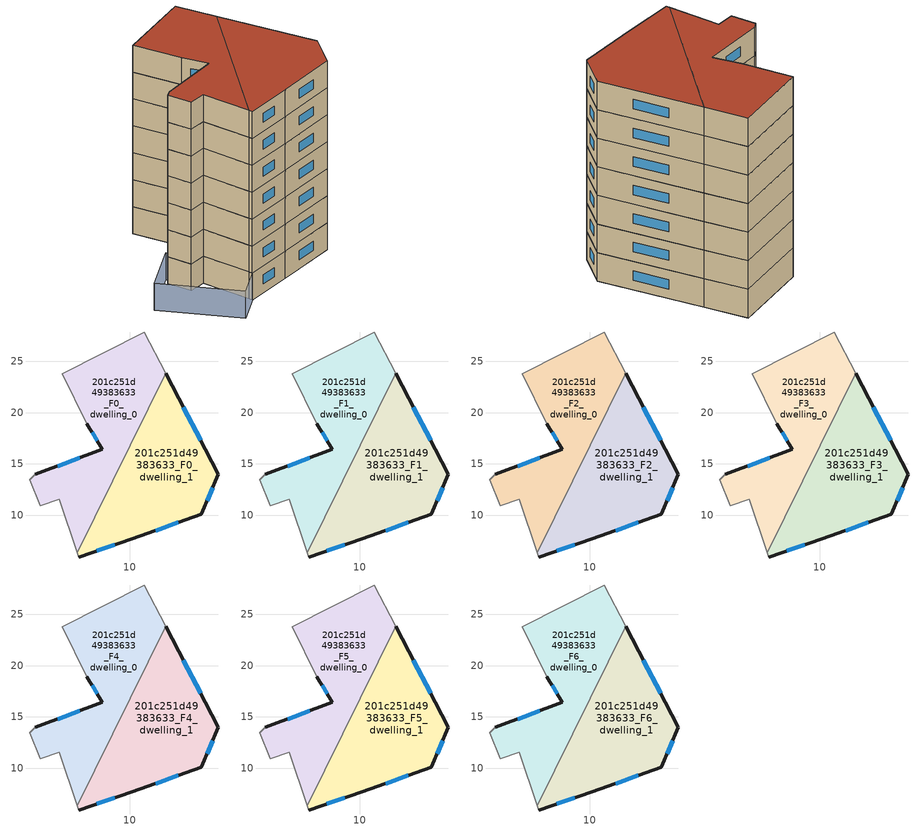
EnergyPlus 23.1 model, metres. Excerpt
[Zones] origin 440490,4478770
201c251d49383633_F0_dwelling_0
 floor ground (EU_floor_Construction): 4.89,6.32 13.52,23.84 11.42,27.88 3.41,23.78 5.81,18.91 7.32,16.43 0.77,13.97 0.25,13.46 1.24,10.92 3.12,11.56 z0
 wall outside (EU_wall_Construction): 0.77,13.97 7.32,16.43 5.81,18.91 z0:3
 wall adiabatic (EU_wall_Construction): 5.81,18.91 3.41,23.78 11.42,27.88 13.52,23.84 / 4.89,6.32 3.12,11.56 1.24,10.92 0.25,13.46 0.77,13.97 z0:3
 wall to 201c251d49383633_F0_dwelling_1 (EU_wall_Construction): 13.51,23.84 4.89,6.32 z0:3
 window (EU_Window_Construction): 2.96,14.8 5.13,15.61 / 6.81,17.26 6.32,18.08 z1:2
201c251d49383633_F0_dwelling_1
 floor ground (EU_floor_Construction): 16.99,10.08 18.62,14.01 13.52,23.84 4.89,6.32 5.03,5.92 10.26,7.69 z0
 wall outside (EU_wall_Construction): 13.52,23.84 18.62,14.01 16.99,10.08 10.26,7.69 5.03,5.92 z0:3
 wall adiabatic (EU_wall_Construction): 5.03,5.92 4.89,6.32 z0:3
 window (EU_Window_Construction): 15.22,20.56 16.91,17.3 / 18.08,12.7 17.54,11.4 / 14.74,9.28 12.51,8.49 / 8.51,7.1 6.78,6.51 z1:2
201c251d49383633_F1_dwelling_0
 floor to 201c251d49383633_F0_dwelling_0 (EU_floor_Construction): 4.89,6.32 13.51,23.84 11.42,27.88 3.41,23.78 5.81,18.91 7.32,16.43 0.77,13.97 0.25,13.46 1.24,10.92 3.12,11.56 z3
 wall outside (EU_wall_Construction): 0.77,13.97 7.32,16.43 5.81,18.91 z3:6
 wall adiabatic (EU_wall_Construction): 5.81,18.91 3.41,23.78 11.42,27.88 13.52,23.84 / 4.89,6.32 3.12,11.56 1.24,10.92 0.25,13.46 0.77,13.97 z3:6
 wall to 201c251d49383633_F1_dwelling_1 (EU_wall_Construction): 13.51,23.84 4.89,6.32 z3:6
 window (EU_Window_Construction): 2.96,14.8 5.13,15.61 / 6.81,17.26 6.32,18.08 z4:5
201c251d49383633_F1_dwelling_1
 floor to 201c251d49383633_F0_dwelling_1 (EU_floor_Construction): 16.99,10.08 18.62,14.01 13.51,23.84 4.89,6.32 5.03,5.92 10.26,7.69 z3
 wall outside (EU_wall_Construction): 13.52,23.84 18.62,14.01 16.99,10.08 10.26,7.69 5.03,5.92 z3:6
 wall adiabatic (EU_wall_Construction): 5.03,5.92 4.89,6.32 z3:6
 window (EU_Window_Construction): 15.22,20.56 16.91,17.3 / 18.08,12.7 17.54,11.4 / 14.74,9.28 12.51,8.49 / 8.51,7.1 6.78,6.51 z4:5
201c251d49383633_F2_dwelling_0
 floor to 201c251d49383633_F1_dwelling_0 (EU_floor_Construction): 4.89,6.32 13.51,23.84 11.42,27.88 3.41,23.78 5.81,18.91 7.32,16.43 0.77,13.97 0.25,13.46 1.24,10.92 3.12,11.56 z6
 wall outside (EU_wall_Construction): 0.77,13.97 7.32,16.43 5.81,18.91 z6:9
 wall adiabatic (EU_wall_Construction): 5.81,18.91 3.41,23.78 11.42,27.88 13.52,23.84 / 4.89,6.32 3.12,11.56 1.24,10.92 0.25,13.46 0.77,13.97 z6:9
 wall to 201c251d49383633_F2_dwelling_1 (EU_wall_Construction): 13.51,23.84 4.89,6.32 z6:9
 window (EU_Window_Construction): 2.96,14.8 5.13,15.61 / 6.81,17.26 6.32,18.08 z7:8
201c251d49383633_F2_dwelling_1
 floor to 201c251d49383633_F1_dwelling_1 (EU_floor_Construction): 16.99,10.08 18.62,14.01 13.51,23.84 4.89,6.32 5.03,5.92 10.26,7.69 z6
 wall outside (EU_wall_Construction): 13.52,23.84 18.62,14.01 16.99,10.08 10.26,7.69 5.03,5.92 z6:9
 wall adiabatic (EU_wall_Construction): 5.03,5.92 4.89,6.32 z6:9
 window (EU_Window_Construction): 15.22,20.56 16.91,17.3 / 18.08,12.7 17.54,11.4 / 14.74,9.28 12.51,8.49 / 8.51,7.1 6.78,6.51 z7:8
201c251d49383633_F3_dwelling_0
 floor to 201c251d49383633_F2_dwelling_0 (EU_floor_Construction): 4.89,6.32 13.51,23.84 11.42,27.88 3.41,23.78 5.81,18.91 7.32,16.43 0.77,13.97 0.25,13.46 1.24,10.92 3.12,11.56 z9
 wall outside (EU_wall_Construction): 0.77,13.97 7.32,16.43 5.81,18.91 z9:12
 wall adiabatic (EU_wall_Construction): 5.81,18.91 3.41,23.78 11.42,27.88 13.52,23.84 / 4.89,6.32 3.12,11.56 1.24,10.92 0.25,13.46 0.77,13.97 z9:12
 wall to 201c251d49383633_F3_dwelling_1 (EU_wall_Construction): 13.51,23.84 4.89,6.32 z9:12
 window (EU_Window_Construction): 2.96,14.8 5.13,15.61 / 6.81,17.26 6.32,18.08 z10:11
201c251d49383633_F3_dwelling_1
 floor to 201c251d49383633_F2_dwelling_1 (EU_floor_Construction): 16.99,10.08 18.62,14.01 13.51,23.84 4.89,6.32 5.03,5.92 10.26,7.69 z9
 wall outside (EU_wall_Construction): 13.52,23.84 18.62,14.01 16.99,10.08 10.26,7.69 5.03,5.92 z9:12
 wall adiabatic (EU_wall_Construction): 5.03,5.92 4.89,6.32 z9:12
 window (EU_Window_Construction): 15.22,20.56 16.91,17.3 / 18.08,12.7 17.54,11.4 / 14.74,9.28 12.51,8.49 / 8.51,7.1 6.78,6.51 z10:11
201c251d49383633_F4_dwelling_0
 floor to 201c251d49383633_F3_dwelling_0 (EU_floor_Construction): 4.89,6.32 13.51,23.84 11.42,27.88 3.41,23.78 5.81,18.91 7.32,16.43 0.77,13.97 0.25,13.46 1.24,10.92 3.12,11.56 z12
 wall outside (EU_wall_Construction): 0.77,13.97 7.32,16.43 5.81,18.91 z12:15
 wall adiabatic (EU_wall_Construction): 5.81,18.91 3.41,23.78 11.42,27.88 13.52,23.84 / 4.89,6.32 3.12,11.56 1.24,10.92 0.25,13.46 0.77,13.97 z12:15
 wall to 201c251d49383633_F4_dwelling_1 (EU_wall_Construction): 13.51,23.84 4.89,6.32 z12:15
 window (EU_Window_Construction): 2.96,14.8 5.13,15.61 / 6.81,17.26 6.32,18.08 z13:14
201c251d49383633_F4_dwelling_1
 floor to 201c251d49383633_F3_dwelling_1 (EU_floor_Construction): 16.99,10.08 18.62,14.01 13.51,23.84 4.89,6.32 5.03,5.92 10.26,7.69 z12
 wall outside (EU_wall_Construction): 13.52,23.84 18.62,14.01 16.99,10.08 10.26,7.69 5.03,5.92 z12:15
 wall adiabatic (EU_wall_Construction): 5.03,5.92 4.89,6.32 z12:15
 window (EU_Window_Construction): 15.22,20.56 16.91,17.3 / 18.08,12.7 17.54,11.4 / 14.74,9.28 12.51,8.49 / 8.51,7.1 6.78,6.51 z13:14
201c251d49383633_F5_dwelling_0
 floor to 201c251d49383633_F4_dwelling_0 (EU_floor_Construction): 4.89,6.32 13.51,23.84 11.42,27.88 3.41,23.78 5.81,18.91 7.32,16.43 0.77,13.97 0.25,13.46 1.24,10.92 3.12,11.56 z15
 wall outside (EU_wall_Construction): 0.77,13.97 7.32,16.43 5.81,18.91 z15:18
 wall adiabatic (EU_wall_Construction): 5.81,18.91 3.41,23.78 11.42,27.88 13.52,23.84 / 4.89,6.32 3.12,11.56 1.24,10.92 0.25,13.46 0.77,13.97 z15:18
 wall to 201c251d49383633_F5_dwelling_1 (EU_wall_Construction): 13.51,23.84 4.89,6.32 z15:18
 window (EU_Window_Construction): 2.96,14.8 5.13,15.61 / 6.81,17.26 6.32,18.08 z16:17
201c251d49383633_F5_dwelling_1
 floor to 201c251d49383633_F4_dwelling_1 (EU_floor_Construction): 16.99,10.08 18.62,14.01 13.51,23.84 4.89,6.32 5.03,5.92 10.26,7.69 z15
 wall outside (EU_wall_Construction): 13.52,23.84 18.62,14.01 16.99,10.08 10.26,7.69 5.03,5.92 z15:18
 wall adiabatic (EU_wall_Construction): 5.03,5.92 4.89,6.32 z15:18
 window (EU_Window_Construction): 15.22,20.56 16.91,17.3 / 18.08,12.7 17.54,11.4 / 14.74,9.28 12.51,8.49 / 8.51,7.1 6.78,6.51 z16:17
201c251d49383633_F6_dwelling_0
 floor to 201c251d49383633_F5_dwelling_0 (EU_floor_Construction): 4.89,6.32 13.51,23.84 11.42,27.88 3.41,23.78 5.81,18.91 7.32,16.43 0.77,13.97 0.25,13.46 1.24,10.92 3.12,11.56 z18
 wall outside (EU_wall_Construction): 0.77,13.97 7.32,16.43 5.81,18.91 z18:21
 wall adiabatic (EU_wall_Construction): 5.81,18.91 3.41,23.78 11.42,27.88 13.52,23.84 / 4.89,6.32 3.12,11.56 1.24,10.92 0.25,13.46 0.77,13.97 z18:21
 wall to 201c251d49383633_F6_dwelling_1 (EU_wall_Construction): 13.51,23.84 4.89,6.32 z18:21
 window (EU_Window_Construction): 2.96,14.8 5.13,15.61 / 6.81,17.26 6.32,18.08 z19:20
 roof outside (EU_roof_Construction): 11.42,27.88 13.52,23.84 4.89,6.32 3.12,11.56 1.24,10.92 0.25,13.46 0.77,13.97 7.32,16.43 5.81,18.91 3.41,23.78 z21
201c251d49383633_F6_dwelling_1
 floor to 201c251d49383633_F5_dwelling_1 (EU_floor_Construction): 16.99,10.08 18.62,14.01 13.51,23.84 4.89,6.32 5.03,5.92 10.26,7.69 z18
 wall outside (EU_wall_Construction): 13.52,23.84 18.62,14.01 16.99,10.08 10.26,7.69 5.03,5.92 z18:21
 wall adiabatic (EU_wall_Construction): 5.03,5.92 4.89,6.32 z18:21
 window (EU_Window_Construction): 15.22,20.56 16.91,17.3 / 18.08,12.7 17.54,11.4 / 14.74,9.28 12.51,8.49 / 8.51,7.1 6.78,6.51 z19:20
 roof outside (EU_roof_Construction): 13.52,23.84 18.62,14.01 16.99,10.08 10.26,7.69 5.03,5.92 4.89,6.32 z21
shading: 2.37,3.33 -3.95,9.84 / -3.95,9.84 0.54,14.21 / 0.54,14.21 6.87,7.7 / 6.87,7.7 2.37,3.33 z0:3
[Building]
EU S2 Campaign: North Axis=0; Terrain=City; Solar Distribution=FullExterior
[Site:Location]
Madrid: Latitude=40.5; Longitude=-3.5; Time Zone=1; Elevation=609
[SizingPeriod:WeatherFileDays]
AnnualSizingPeriod: Begin Month=1; Begin Day of Month=1; End Month=12; End Day of Month=31; Day of Week for Start Day=Monday; Use Weather File Daylight Saving Period=No; Use Weather File Rain and Snow Indicators=No
[MATERIAL]
EU_InternalMass_Material: Roughness=MediumRough; Thickness=0.1; Conductivity=1; Density=1800; Specific Heat=900; Thermal Absorptance=0.9; Solar Absorptance=0.7; Visible Absorptance=0.7
[MATERIAL:NOMASS] Roughness=MediumRough; Thermal Absorptance=0.9; Solar Absorptance=0.7; Visible Absorptance=0.7
Name | Thermal Resistance
EU_wall_NoMass | 0.459673
EU_roof_NoMass | 0.495815
EU_floor_NoMass | 0.788942
[WINDOWMATERIAL:SIMPLEGLAZINGSYSTEM]
EU_Window_SimpleGlazing: UFactor=4.26103; Solar Heat Gain Coefficient=0.85; Visible Transmittance=0.85
[CONSTRUCTION]
EU_wall_Construction: EU_wall_NoMass
EU_roof_Construction: EU_roof_NoMass
EU_floor_Construction: EU_floor_NoMass
EU_InternalMass_Construction: EU_InternalMass_Material
EU_Window_Construction: EU_Window_SimpleGlazing
[ZONE] Type=1; Multiplier=1; Ceiling Height=autocalculate; Floor Area=autocalculate; Part of Total Floor Area=Yes
Name | Volume
201c251d49383633_F0_dwelling_0 | 332.355
201c251d49383633_F1_dwelling_0; 201c251d49383633_F2_dwelling_0; 201c251d49383633_F3_dwelling_0; 201c251d49383633_F4_dwelling_0; 201c251d49383633_F5_dwelling_0; 201c251d49383633_F6_dwelling_0 | 332.357
201c251d49383633_F0_dwelling_1; 201c251d49383633_F1_dwelling_1; 201c251d49383633_F2_dwelling_1; 201c251d49383633_F3_dwelling_1; 201c251d49383633_F4_dwelling_1; 201c251d49383633_F5_dwelling_1; 201c251d49383633_F6_dwelling_1 | 332.36
[INTERNALMASS] Construction=EU_InternalMass_Construction
Name | Zone or ZoneList | Surface Area
201c251d49383633_F0_dwelling_0_EU_InternalMass | 201c251d49383633_F0_dwelling_0 | 110.785
201c251d49383633_F0_dwelling_1_EU_InternalMass | 201c251d49383633_F0_dwelling_1 | 110.787
201c251d49383633_F1_dwelling_0_EU_InternalMass | 201c251d49383633_F1_dwelling_0 | 110.785
201c251d49383633_F1_dwelling_1_EU_InternalMass | 201c251d49383633_F1_dwelling_1 | 110.787
201c251d49383633_F2_dwelling_0_EU_InternalMass | 201c251d49383633_F2_dwelling_0 | 110.785
201c251d49383633_F2_dwelling_1_EU_InternalMass | 201c251d49383633_F2_dwelling_1 | 110.787
201c251d49383633_F3_dwelling_0_EU_InternalMass | 201c251d49383633_F3_dwelling_0 | 110.785
201c251d49383633_F3_dwelling_1_EU_InternalMass | 201c251d49383633_F3_dwelling_1 | 110.787
201c251d49383633_F4_dwelling_0_EU_InternalMass | 201c251d49383633_F4_dwelling_0 | 110.785
201c251d49383633_F4_dwelling_1_EU_InternalMass | 201c251d49383633_F4_dwelling_1 | 110.787
201c251d49383633_F5_dwelling_0_EU_InternalMass | 201c251d49383633_F5_dwelling_0 | 110.785
201c251d49383633_F5_dwelling_1_EU_InternalMass | 201c251d49383633_F5_dwelling_1 | 110.787
201c251d49383633_F6_dwelling_0_EU_InternalMass | 201c251d49383633_F6_dwelling_0 | 110.785
201c251d49383633_F6_dwelling_1_EU_InternalMass | 201c251d49383633_F6_dwelling_1 | 110.787
[OTHEREQUIPMENT] Fuel Type=Electricity; Design Level Calculation Method=Watts/Area; Power per Zone Floor Area=1; Fraction Latent=0; Fraction Radiant=0; Fraction Lost=0; Carbon Dioxide Generation Rate=0; EndUse Subcategory=EU_Step8_InternalGains
Name | Zone or ZoneList or Space or SpaceList | Schedule
EU_Step8_InternalGain_201c251d49383633_F0_dwelling_0_f000 | 201c251d49383633_F0_dwelling_0 | EU_Step8_GainSchedule_201c251d49383633_F0_dwelling_0_f000
EU_Step8_InternalGain_201c251d49383633_F0_dwelling_1_f000 | 201c251d49383633_F0_dwelling_1 | EU_Step8_GainSchedule_201c251d49383633_F0_dwelling_1_f000
EU_Step8_InternalGain_201c251d49383633_F1_dwelling_0_f000 | 201c251d49383633_F1_dwelling_0 | EU_Step8_GainSchedule_201c251d49383633_F1_dwelling_0_f000
EU_Step8_InternalGain_201c251d49383633_F1_dwelling_1_f000 | 201c251d49383633_F1_dwelling_1 | EU_Step8_GainSchedule_201c251d49383633_F1_dwelling_1_f000
EU_Step8_InternalGain_201c251d49383633_F2_dwelling_0_f000 | 201c251d49383633_F2_dwelling_0 | EU_Step8_GainSchedule_201c251d49383633_F2_dwelling_0_f000
EU_Step8_InternalGain_201c251d49383633_F2_dwelling_1_f000 | 201c251d49383633_F2_dwelling_1 | EU_Step8_GainSchedule_201c251d49383633_F2_dwelling_1_f000
EU_Step8_InternalGain_201c251d49383633_F3_dwelling_0_f000 | 201c251d49383633_F3_dwelling_0 | EU_Step8_GainSchedule_201c251d49383633_F3_dwelling_0_f000
EU_Step8_InternalGain_201c251d49383633_F3_dwelling_1_f000 | 201c251d49383633_F3_dwelling_1 | EU_Step8_GainSchedule_201c251d49383633_F3_dwelling_1_f000
EU_Step8_InternalGain_201c251d49383633_F4_dwelling_0_f000 | 201c251d49383633_F4_dwelling_0 | EU_Step8_GainSchedule_201c251d49383633_F4_dwelling_0_f000
EU_Step8_InternalGain_201c251d49383633_F4_dwelling_1_f000 | 201c251d49383633_F4_dwelling_1 | EU_Step8_GainSchedule_201c251d49383633_F4_dwelling_1_f000
EU_Step8_InternalGain_201c251d49383633_F5_dwelling_0_f000 | 201c251d49383633_F5_dwelling_0 | EU_Step8_GainSchedule_201c251d49383633_F5_dwelling_0_f000
EU_Step8_InternalGain_201c251d49383633_F5_dwelling_1_f000 | 201c251d49383633_F5_dwelling_1 | EU_Step8_GainSchedule_201c251d49383633_F5_dwelling_1_f000
EU_Step8_InternalGain_201c251d49383633_F6_dwelling_0_f000 | 201c251d49383633_F6_dwelling_0 | EU_Step8_GainSchedule_201c251d49383633_F6_dwelling_0_f000
EU_Step8_InternalGain_201c251d49383633_F6_dwelling_1_f000 | 201c251d49383633_F6_dwelling_1 | EU_Step8_GainSchedule_201c251d49383633_F6_dwelling_1_f000
[ZONEVENTILATION:DESIGNFLOWRATE] Schedule=EU_AlwaysOn; Design Flow Rate Calculation Method=AirChanges/Hour; Air Changes per Hour=0.719161; Ventilation Type=Natural; Fan Pressure Rise=0; Fan Total Efficiency=1; Constant Term Coefficient=1; Temperature Term Coefficient=0; Velocity Term Coefficient=0; Velocity Squared Term Coefficient=0; Minimum Indoor Temperature=-100; Maximum Indoor Temperature=100; Delta Temperature=-100; Minimum Outdoor Temperature=-100; Maximum Outdoor Temperature=100; Maximum Wind Speed=40
Name | Zone or ZoneList or Space or SpaceList
EU_ConstantAir_201c251d49383633_F0_dwelling_0 | 201c251d49383633_F0_dwelling_0
EU_ConstantAir_201c251d49383633_F0_dwelling_1 | 201c251d49383633_F0_dwelling_1
EU_ConstantAir_201c251d49383633_F1_dwelling_0 | 201c251d49383633_F1_dwelling_0
EU_ConstantAir_201c251d49383633_F1_dwelling_1 | 201c251d49383633_F1_dwelling_1
EU_ConstantAir_201c251d49383633_F2_dwelling_0 | 201c251d49383633_F2_dwelling_0
EU_ConstantAir_201c251d49383633_F2_dwelling_1 | 201c251d49383633_F2_dwelling_1
EU_ConstantAir_201c251d49383633_F3_dwelling_0 | 201c251d49383633_F3_dwelling_0
EU_ConstantAir_201c251d49383633_F3_dwelling_1 | 201c251d49383633_F3_dwelling_1
EU_ConstantAir_201c251d49383633_F4_dwelling_0 | 201c251d49383633_F4_dwelling_0
EU_ConstantAir_201c251d49383633_F4_dwelling_1 | 201c251d49383633_F4_dwelling_1
EU_ConstantAir_201c251d49383633_F5_dwelling_0 | 201c251d49383633_F5_dwelling_0
EU_ConstantAir_201c251d49383633_F5_dwelling_1 | 201c251d49383633_F5_dwelling_1
EU_ConstantAir_201c251d49383633_F6_dwelling_0 | 201c251d49383633_F6_dwelling_0
EU_ConstantAir_201c251d49383633_F6_dwelling_1 | 201c251d49383633_F6_dwelling_1
[HVACTEMPLATE:THERMOSTAT] Constant Heating Setpoint=20; Constant Cooling Setpoint=50
EU_HeatOnly_201c251d49383633_F0_dwelling_0; EU_HeatOnly_201c251d49383633_F0_dwelling_1; EU_HeatOnly_201c251d49383633_F1_dwelling_0; EU_HeatOnly_201c251d49383633_F1_dwelling_1; EU_HeatOnly_201c251d49383633_F2_dwelling_0; EU_HeatOnly_201c251d49383633_F2_dwelling_1; EU_HeatOnly_201c251d49383633_F3_dwelling_0; EU_HeatOnly_201c251d49383633_F3_dwelling_1; EU_HeatOnly_201c251d49383633_F4_dwelling_0; EU_HeatOnly_201c251d49383633_F4_dwelling_1; EU_HeatOnly_201c251d49383633_F5_dwelling_0; EU_HeatOnly_201c251d49383633_F5_dwelling_1; EU_HeatOnly_201c251d49383633_F6_dwelling_0; EU_HeatOnly_201c251d49383633_F6_dwelling_1
[HVACTEMPLATE:ZONE:IDEALLOADSAIRSYSTEM] System Availability Schedule=EU_AlwaysOn; Maximum Heating Supply Air Temperature=50; Minimum Cooling Supply Air Temperature=13; Maximum Heating Supply Air Humidity Ratio=0.0156; Minimum Cooling Supply Air Humidity Ratio=0.0077; Heating Limit=NoLimit; Cooling Limit=NoLimit; Heating Availability Schedule=EU_AlwaysOn; Cooling Availability Schedule=EU_CoolingOff; Dehumidification Control Type=ConstantSensibleHeatRatio; Cooling Sensible Heat Ratio=0.7; Dehumidification Setpoint=60; Humidification Control Type=None; Humidification Setpoint=30; Outdoor Air Method=None; Outdoor Air Flow Rate per Person=0.00944; Outdoor Air Flow Rate per Zone Floor Area=0; Outdoor Air Flow Rate per Zone=0; Demand Controlled Ventilation Type=None; Outdoor Air Economizer Type=NoEconomizer; Heat Recovery Type=None; Sensible Heat Recovery Effectiveness=0.7; Latent Heat Recovery Effectiveness=0.65
Name | Template Thermostat
201c251d49383633_F0_dwelling_0 | EU_HeatOnly_201c251d49383633_F0_dwelling_0
201c251d49383633_F0_dwelling_1 | EU_HeatOnly_201c251d49383633_F0_dwelling_1
201c251d49383633_F1_dwelling_0 | EU_HeatOnly_201c251d49383633_F1_dwelling_0
201c251d49383633_F1_dwelling_1 | EU_HeatOnly_201c251d49383633_F1_dwelling_1
201c251d49383633_F2_dwelling_0 | EU_HeatOnly_201c251d49383633_F2_dwelling_0
201c251d49383633_F2_dwelling_1 | EU_HeatOnly_201c251d49383633_F2_dwelling_1
201c251d49383633_F3_dwelling_0 | EU_HeatOnly_201c251d49383633_F3_dwelling_0
201c251d49383633_F3_dwelling_1 | EU_HeatOnly_201c251d49383633_F3_dwelling_1
201c251d49383633_F4_dwelling_0 | EU_HeatOnly_201c251d49383633_F4_dwelling_0
201c251d49383633_F4_dwelling_1 | EU_HeatOnly_201c251d49383633_F4_dwelling_1
201c251d49383633_F5_dwelling_0 | EU_HeatOnly_201c251d49383633_F5_dwelling_0
201c251d49383633_F5_dwelling_1 | EU_HeatOnly_201c251d49383633_F5_dwelling_1
201c251d49383633_F6_dwelling_0 | EU_HeatOnly_201c251d49383633_F6_dwelling_0
201c251d49383633_F6_dwelling_1 | EU_HeatOnly_201c251d49383633_F6_dwelling_1
[SIZING:ZONE] Zone Cooling Design Supply Air Temperature Input Method=SupplyAirTemperature; Zone Cooling Design Supply Air Temperature=13; Zone Heating Design Supply Air Temperature Input Method=SupplyAirTemperature; Zone Heating Design Supply Air Temperature=50; Zone Cooling Design Supply Air Humidity Ratio=0.008; Zone Heating Design Supply Air Humidity Ratio=0.008; Cooling Design Air Flow Method=DesignDay; Cooling Design Air Flow Rate=0; Cooling Minimum Air Flow per Zone Floor Area=0.000762; Cooling Minimum Air Flow=0; Cooling Minimum Air Flow Fraction=0.2; Heating Design Air Flow Method=DesignDay; Heating Design Air Flow Rate=0; Heating Maximum Air Flow per Zone Floor Area=0.002032; Heating Maximum Air Flow=0.141576; Heating Maximum Air Flow Fraction=0.3; Account for Dedicated Outdoor Air System=No; Dedicated Outdoor Air System Control Strategy=NeutralSupplyAir; Dedicated Outdoor Air Low Setpoint Temperature for Design=autosize; Dedicated Outdoor Air High Setpoint Temperature for Design=autosize; Zone Load Sizing Method=Sensible Load Only No Latent Load; Zone Latent Cooling Design Supply Air Humidity Ratio Input Method=HumidityRatioDifference; Zone Cooling Design Supply Air Humidity Ratio Difference=0.005; Zone Latent Heating Design Supply Air Humidity Ratio Input Method=HumidityRatioDifference; Zone Humidification Design Supply Air Humidity Ratio Difference=0.005
201c251d49383633_F0_dwelling_0; 201c251d49383633_F0_dwelling_1; 201c251d49383633_F1_dwelling_0; 201c251d49383633_F1_dwelling_1; 201c251d49383633_F2_dwelling_0; 201c251d49383633_F2_dwelling_1; 201c251d49383633_F3_dwelling_0; 201c251d49383633_F3_dwelling_1; 201c251d49383633_F4_dwelling_0; 201c251d49383633_F4_dwelling_1; 201c251d49383633_F5_dwelling_0; 201c251d49383633_F5_dwelling_1; 201c251d49383633_F6_dwelling_0; 201c251d49383633_F6_dwelling_1
[SCHEDULE:CONSTANT]
Name | Hourly Value
EU_AlwaysOn | 1
EU_CoolingOff | 0
[SCHEDULE:FILE] Column Number=1; Rows to Skip at Top=0; Number of Hours of Data=8760; Column Separator=Comma; Interpolate to Timestep=No; Minutes per Item=60; Adjust Schedule for Daylight Savings=Yes
Name | File
EU_Step8_GainSchedule_201c251d49383633_F0_dwelling_0_f000 | ../../schedules/201c251d49383633/201c251d49383633_F0_dwelling_0_f000_gain.csv
EU_Step8_GainSchedule_201c251d49383633_F0_dwelling_1_f000 | ../../schedules/201c251d49383633/201c251d49383633_F0_dwelling_1_f000_gain.csv
EU_Step8_GainSchedule_201c251d49383633_F1_dwelling_0_f000 | ../../schedules/201c251d49383633/201c251d49383633_F1_dwelling_0_f000_gain.csv
EU_Step8_GainSchedule_201c251d49383633_F1_dwelling_1_f000 | ../../schedules/201c251d49383633/201c251d49383633_F1_dwelling_1_f000_gain.csv
EU_Step8_GainSchedule_201c251d49383633_F2_dwelling_0_f000 | ../../schedules/201c251d49383633/201c251d49383633_F2_dwelling_0_f000_gain.csv
EU_Step8_GainSchedule_201c251d49383633_F2_dwelling_1_f000 | ../../schedules/201c251d49383633/201c251d49383633_F2_dwelling_1_f000_gain.csv
EU_Step8_GainSchedule_201c251d49383633_F3_dwelling_0_f000 | ../../schedules/201c251d49383633/201c251d49383633_F3_dwelling_0_f000_gain.csv
EU_Step8_GainSchedule_201c251d49383633_F3_dwelling_1_f000 | ../../schedules/201c251d49383633/201c251d49383633_F3_dwelling_1_f000_gain.csv
EU_Step8_GainSchedule_201c251d49383633_F4_dwelling_0_f000 | ../../schedules/201c251d49383633/201c251d49383633_F4_dwelling_0_f000_gain.csv
EU_Step8_GainSchedule_201c251d49383633_F4_dwelling_1_f000 | ../../schedules/201c251d49383633/201c251d49383633_F4_dwelling_1_f000_gain.csv
EU_Step8_GainSchedule_201c251d49383633_F5_dwelling_0_f000 | ../../schedules/201c251d49383633/201c251d49383633_F5_dwelling_0_f000_gain.csv
EU_Step8_GainSchedule_201c251d49383633_F5_dwelling_1_f000 | ../../schedules/201c251d49383633/201c251d49383633_F5_dwelling_1_f000_gain.csv
EU_Step8_GainSchedule_201c251d49383633_F6_dwelling_0_f000 | ../../schedules/201c251d49383633/201c251d49383633_F6_dwelling_0_f000_gain.csv
EU_Step8_GainSchedule_201c251d49383633_F6_dwelling_1_f000 | ../../schedules/201c251d49383633/201c251d49383633_F6_dwelling_1_f000_gain.csv
